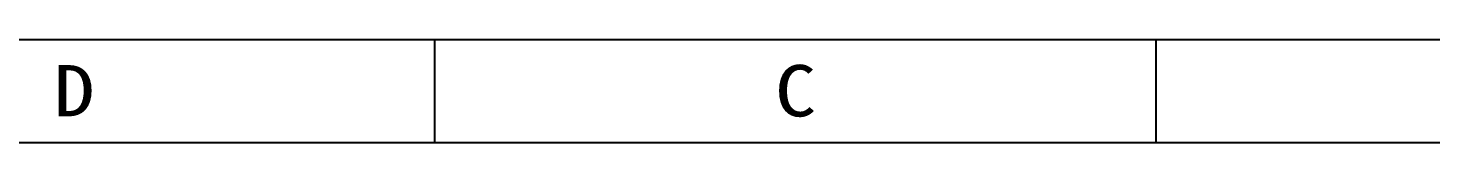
# Model space of a CAD drawing. Header units: millimetres. Extents: x 5016 to 6204, y 3065 to 3485.
# Drawn here: x 5954.7 to 6090.9, y 3065.1 to 3075.1 of the extents above; entities that cross this region are included whole.
import ezdxf
from ezdxf.enums import TextEntityAlignment as Align

# ---------------------------------------------------------------- set-up
doc = ezdxf.new("R2010")
doc.units = ezdxf.units.MM
doc.styles.add('TEXTSTYLE_0', font='txt', dxfattribs={"width": 0.8})

# ---------------------------------------------------------------- blocks, each defined once
blk = doc.blocks.new('SUN_6HWZ35TKK40GSGJE8VEUYAXIAKM')
at = {"color": 7, "linetype": 'Continuous'}
for p, q in [((-584, 10), (-10, 10)), ((-210, 0), (-210, 10)), ((-140, 0), (-140, 10)), ((-594, 0), (0, 0))]:
    blk.add_line(p, q, dxfattribs=at)
at = {"color": 2, "linetype": 'Continuous', "style": 'TEXTSTYLE_0', "width": 1.2}
for s, p, p2 in [('D', (-246.99, 2.53), (-242.99, 2.53)), ('C', (-176.99, 2.53), (-172.99, 2.53))]:
    blk.add_text(s, height=5, dxfattribs=at).set_placement(p, p2, align=Align.FIT)

msp = doc.modelspace()

# ---------------------------------------------------------------- linework, layer by layer
at = {"color": 7}
msp.add_line((5610.204, 3065.139), (6169.004, 3065.139), dxfattribs=at)

# ---------------------------------------------------------------- block references
msp.add_blockref('SUN_6HWZ35TKK40GSGJE8VEUYAXIAKM', (6204.204, 3065.139))

doc.saveas('drawing.dxf')
